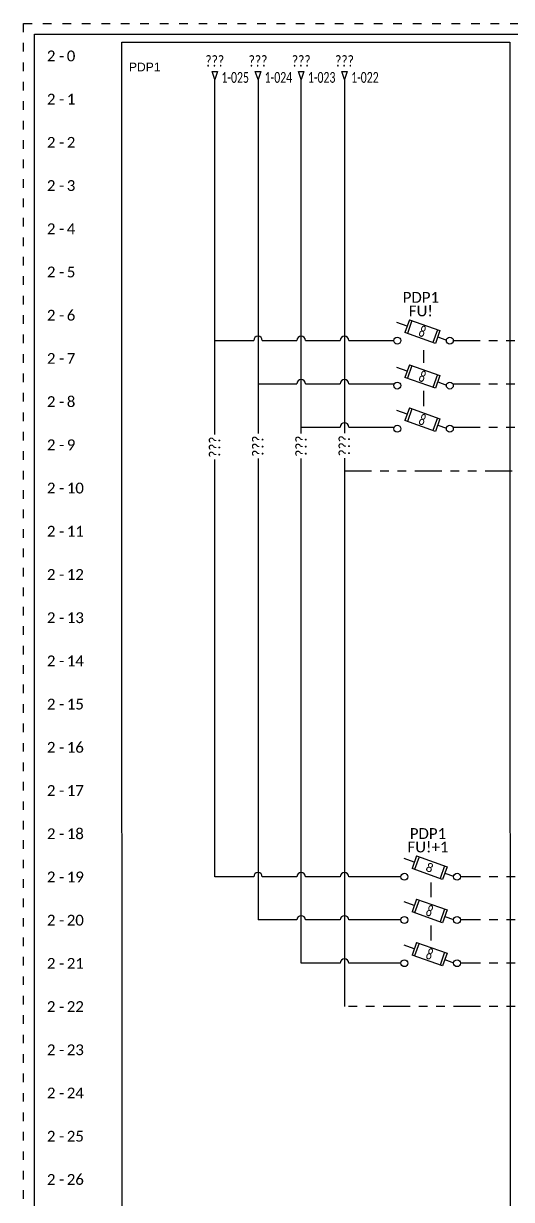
# Model space of a CAD drawing. Header units: inches. Extents: x -0.1 to 16.1, y -0.1 to 21.1.
# Drawn here: x -0.13 to 5.52, y 7.52 to 21.12 of the extents above; entities that cross this region are included whole.
import ezdxf
from ezdxf.enums import TextEntityAlignment as Align

# ---------------------------------------------------------------- set-up
doc = ezdxf.new("R2010")
doc.units = ezdxf.units.IN
doc.header["$MEASUREMENT"] = 0
doc.linetypes.add('DOT2', pattern=[0.125, 0, -0.125])
doc.linetypes.add('PHANTOM2', pattern=[1.25, 0.625, -0.125, 0.125, -0.125, 0.125, -0.125])
for name, color, linetype in [('BRN_8', 46, 'Continuous'), ('GRN_14', 76, 'Continuous'), ('LINK', 9, 'Continuous'), ('LOC', 8, 'Continuous'), ('MISC', 7, 'Continuous'), ('ORG_8', 30, 'Continuous'), ('SYMS', 7, 'Continuous'), ('TAGFIXED', 7, 'Continuous'), ('WIRENO', 72, 'Continuous'), ('WIREREF_DEST', 52, 'Continuous'), ('XREF', 7, 'Continuous'), ('YEL_8', 2, 'Continuous')]:
    doc.layers.add(name, color=color, linetype=linetype)
doc.layers.add('TITLEBLOCK_FRAME', color=7, linetype='DOT2', plot=False)
doc.styles.get("Standard").update_dxf_attribs({"font": 'arial.ttf'})
doc.styles.add('TB_BODY', font='arial.ttf')
doc.styles.add('WD', font='calibri.ttf')

# ---------------------------------------------------------------- blocks, each defined once
blk = doc.blocks.new('HA1D2')
blk.add_lwpolyline([(0, 0.094), (0.031, 0.094), (0, 0), (-0.031, 0.094), (0, 0.094)])
at = {"style": 'WD', "width": 0.8, "flags": 8}
blk.add_attdef('WIRENO', text='', height=0.125, dxfattribs=at).set_placement((0, 0.15), align=Align.CENTER)
at = {"style": 'WD', "flags": 1}
for tag, p in [('X8TERM01', (0, 0)), ('SIGCODE', (0.026, 0.066))]:
    blk.add_attdef(tag, p, '', height=0.01, dxfattribs=at)
at = {"style": 'WD', "width": 0.7}
for tag, p in [('XREF', (0.077, -0.037)), ('DESC1', (0.077, -0.206))]:
    blk.add_attdef(tag, p, '', height=0.125, dxfattribs=at)
blk = doc.blocks.new('HDS11FL')
for p, q in [((-0.19, 0.168), (-0.307, 0.21)), ((-0.163, 0.241), (-0.216, 0.094)), ((-0.134, 0.231), (-0.187, 0.084)), ((-0.163, 0.241), (0.19, 0.116)), ((0.137, -0.032), (-0.216, 0.094)), ((0.16, 0.126), (0.108, -0.021)), ((0.19, 0.116), (0.137, -0.032)), ((0.164, 0.042), (0.264, 0.006))]:
    blk.add_line(p, q)
at = {"linetype": 'Continuous'}
for centre in [(-0.304, 0), (0.304, 0)]:
    blk.add_circle(centre, 0.04, dxfattribs=at)
at = {"style": 'WD', "width": 0.7}
for tag, p in [('INST', (-0.031, 0.607)), ('LOC', (-0.031, 0.438))]:
    blk.add_attdef(tag, text='', height=0.125, dxfattribs=at).set_placement(p, align=Align.CENTER)
at = {"style": 'WD'}
for tag, p in [('X2LINK', (0, 0.406)), ('X8LINK', (0, -0.109))]:
    blk.add_attdef(tag, p, '', height=0.01, dxfattribs=at)
blk.add_attdef('TAG1', text='', height=0.125, dxfattribs=at).set_placement((-0.031, 0.281), align=Align.CENTER)
for tag, p, height, flags in [('FAMILY', (0.098, 0.264), 0.01, 9), ('CONTACT', (0.098, 0.187), 0.01, 9), ('X4TERM01', (-0.344, 0), 0.0125, 1), ('X1TERM02', (0.344, 0), 0.0125, 1)]:
    blk.add_attdef(tag, p, '', height=height, dxfattribs=dict(at, flags=flags))
at = {"style": 'WD', "width": 0.7}
blk.add_attdef('RATING1', text='', height=0.125, rotation=340.3798, dxfattribs=at).set_placement((-0.013, 0.105), align=Align.MIDDLE_CENTER)
at = {"linetype": 'Continuous', "style": 'WD', "flags": 9}
for tag, p in [('ASSYCODE', (0.126, 0.206)), ('MFG', (0.126, 0.228)), ('CAT', (0.126, 0.247))]:
    blk.add_attdef(tag, text='', height=0.01, dxfattribs=at).set_placement(p, align=Align.CENTER)
at = {"linetype": 'Continuous', "style": 'WD', "flags": 8}
blk.add_attdef('TERM01', text='', height=0.125, dxfattribs=at).set_placement((-0.406, -0.031), align=Align.TOP_RIGHT)
blk.add_attdef('TERM02', text='', height=0.125, dxfattribs=at).set_placement((0.406, -0.031), align=Align.TOP_LEFT)
blk = doc.blocks.new('HDS21FL')
for p, q in [((-0.19, 0.168), (-0.307, 0.21)), ((-0.163, 0.241), (-0.216, 0.094)), ((-0.134, 0.231), (-0.187, 0.084)), ((-0.163, 0.241), (0.19, 0.116)), ((0.137, -0.032), (-0.216, 0.094)), ((0.16, 0.126), (0.108, -0.021)), ((0.19, 0.116), (0.137, -0.032)), ((0.164, 0.042), (0.264, 0.006))]:
    blk.add_line(p, q)
at = {"linetype": 'Continuous'}
for centre in [(-0.304, 0), (0.304, 0)]:
    blk.add_circle(centre, 0.04, dxfattribs=at)
at = {"style": 'WD', "width": 0.7}
for tag, p in [('INST', (-0.031, 0.607)), ('LOC', (-0.031, 0.438))]:
    blk.add_attdef(tag, text='', height=0.125, dxfattribs=at).set_placement(p, align=Align.CENTER)
at = {"style": 'WD'}
blk.add_attdef('TAG2', text='', height=0.125, dxfattribs=at).set_placement((-0.031, 0.281), align=Align.CENTER)
for tag, p in [('X2LINK', (0, 0.264)), ('X8LINK', (0, -0.063))]:
    blk.add_attdef(tag, p, '', height=0.01, dxfattribs=at)
for tag, p, height, flags in [('FAMILY', (0.098, 0.264), 0.01, 9), ('CONTACT', (0.098, 0.24), 0.01, 9), ('X4TERM01', (-0.344, 0), 0.0125, 1), ('X1TERM02', (0.344, 0), 0.0125, 1)]:
    blk.add_attdef(tag, p, '', height=height, dxfattribs=dict(at, flags=flags))
at = {"style": 'WD', "width": 0.7}
blk.add_attdef('RATING1', text='', height=0.125, rotation=340.3798, dxfattribs=at).set_placement((-0.013, 0.105), align=Align.MIDDLE_CENTER)
at = {"linetype": 'Continuous', "style": 'WD', "flags": 8}
blk.add_attdef('TERM01', text='', height=0.125, dxfattribs=at).set_placement((-0.406, -0.031), align=Align.TOP_RIGHT)
blk.add_attdef('TERM02', text='', height=0.125, dxfattribs=at).set_placement((0.406, -0.031), align=Align.TOP_LEFT)
blk = doc.blocks.new('WD_WNV1')
at = {"style": 'WD', "width": 0.9}
blk.add_attdef('WIRENO', text='', height=0.125, rotation=90, dxfattribs=at).set_placement((0, 0), align=Align.MIDDLE_CENTER)
at = {"style": 'WD', "flags": 1}
for tag, p in [('X2TERM01', (0, 0.062)), ('X8TERM01', (0, -0.062))]:
    blk.add_attdef(tag, p, '', height=0.01, dxfattribs=at)
at = {"color": 7, "style": 'WD'}
for tag, p in [('X2_TINY_DOT_DONT_REMOVE', (0, 0.062)), ('X8_TINY_DOT_DONT_REMOVE', (0, -0.062))]:
    blk.add_attdef(tag, p, '', height=0.0001, dxfattribs=at)
at = {"style": 'WD', "flags": 1}
for tag, p in [('W01USER', (0.096, 0.077)), ('W02USER', (0.096, 0.069)), ('W03USER', (0.096, 0.062)), ('W04USER', (0.096, 0.054)), ('W05USER', (0.096, 0.046)), ('W06USER', (0.096, 0.038)), ('W07USER', (0.096, 0.03)), ('W08USER', (0.096, 0.023)), ('W09USER', (0.096, 0.015)), ('W10USER', (0.096, 0.007))]:
    blk.add_attdef(tag, text='', height=0.005, dxfattribs=at).set_placement(p, align=Align.CENTER)
blk = doc.blocks.new('WD_MLRH7')
at = {"style": 'WD'}
blk.add_attdef('WDCOPY_DASH', text='', height=0.125, dxfattribs=at).set_placement((-0.684, 0), align=Align.MIDDLE)
blk.add_attdef('SHEET', text='', height=0.125, dxfattribs=at).set_placement((-0.756, 0), align=Align.MIDDLE_RIGHT)
blk.add_attdef('RUNGFIRST', text='', height=0.125, dxfattribs=at).set_placement((-0.625, 0), align=Align.MIDDLE_LEFT)
at = {"style": 'WD', "flags": 1}
for tag, p in [('RUNGHORV', (-0.25, -0.127)), ('WIREMODE', (-0.25, -0.281)), ('RUNGDIST', (-0.25, -0.2)), ('RUNGCNT', (-0.25, -0.237)), ('RUNGINC', (-0.25, -0.163)), ('WIRE-START', (-0.25, -0.356)), ('WIRE-GSUF', (-0.25, -0.396)), ('WIREFMT', (-0.25, -0.321)), ('PH3SPACE', (-0.25, -0.437))]:
    blk.add_attdef(tag, text='', height=0.025, dxfattribs=at).set_placement(p, align=Align.RIGHT)
blk = doc.blocks.new('*U20')
at = {"color": 5}
for p, q in [((0, 21), (16, 21)), ((0, 0), (0, 21))]:
    blk.add_line(p, q, dxfattribs=at)
at = {"layer": 'TITLEBLOCK_FRAME'}
blk.add_lwpolyline([(-0.125, 21.125), (16.125, 21.125), (16.125, -0.125), (-0.125, -0.125)], close=True, dxfattribs=at)
blk.add_lwpolyline([(-0.125, 21.125), (16.125, 21.125), (16.125, -0.125), (-0.125, -0.125)], close=True, dxfattribs=at)
at = {"color": 7, "style": 'TB_BODY', "flags": 4}
for tag, p in [('N5', (7.597, 1.925)), ('N4', (7.597, 1.575)), ('N3', (7.597, 1.225)), ('N2', (7.597, 0.925)), ('N1', (7.597, 0.575)), ('PAGENO', (5.883, 0.167)), ('SHEETMAX', (6.824, 0.157))]:
    blk.add_attdef(tag, text='', height=0.14, dxfattribs=at).set_placement(p, align=Align.MIDDLE_CENTER)
for tag, height, p in [('DATE5', 0.14, (7.854, 1.925)), ('PAR5', 0.14, (9.104, 1.925)), ('DESCRIPTION5', 0.14, (9.661, 1.925)), ('TITLE1', 0.175, (0.091, 1.57)), ('DATE4', 0.14, (7.854, 1.575)), ('PAR4', 0.14, (9.104, 1.575)), ('DESCRIPTION4', 0.14, (9.661, 1.575)), ('TITLE2', 0.175, (0.091, 1.306)), ('AP.PAR', 0.14, (5.526, 1.365)), ('DATE3', 0.14, (7.854, 1.225)), ('PAR3', 0.14, (9.104, 1.225)), ('DESCRIPTION3', 0.14, (9.661, 1.225)), ('TITLE3', 0.175, (0.091, 1.041)), ('DATE2', 0.14, (7.854, 0.925)), ('PAR2', 0.14, (9.104, 0.925)), ('DESCRIPTION2', 0.14, (9.661, 0.925)), ('DESS.PAR', 0.14, (5.286, 0.642)), ('DATE1', 0.14, (7.854, 0.575)), ('PAR1', 0.14, (9.109, 0.575)), ('DESCRIPTION1', 0.14, (9.645, 0.575)), ('PRJCT', 0.14, (1.193, 0.167)), ('DATE', 0.14, (3.204, 0.179))]:
    blk.add_attdef(tag, text='', height=height, dxfattribs=at).set_placement(p, align=Align.MIDDLE_LEFT)

msp = doc.modelspace()

# ---------------------------------------------------------------- linework, layer by layer
at = {"color": 8, "ltscale": 0.5}
msp.add_lwpolyline([(1.011, 20.909), (5.497, 20.909), (5.503, 2.603), (1.017, 2.603)], close=True, dxfattribs=at)
at = {"layer": 'BRN_8', "ltscale": 0.5}
for p, q in [((2.086, 16.369), (2.086, 20.477)), ((2.086, 17.456), (2.536, 17.456)), ((2.636, 17.456), (3.036, 17.456)), ((3.136, 17.456), (3.536, 17.456)), ((3.636, 17.456), (4.156, 17.456)), ((2.086, 11.252), (2.086, 16.08)), ((2.536, 11.252), (2.086, 11.252)), ((3.036, 11.252), (2.636, 11.252)), ((3.536, 11.252), (3.136, 11.252)), ((4.239, 11.252), (3.636, 11.252))]:
    msp.add_line(p, q, dxfattribs=at)
at = {"layer": 'BRN_8', "linetype": 'PHANTOM2', "ltscale": 0.5}
for p, q in [((4.844, 17.456), (12.47, 17.456)), ((12.47, 11.252), (4.926, 11.252))]:
    msp.add_line(p, q, dxfattribs=at)
at = {"layer": 'BRN_8', "ltscale": 0.5}
for centre in [(2.586, 17.456), (3.086, 17.456), (3.586, 17.456), (2.586, 11.252), (3.086, 11.252), (3.586, 11.252)]:
    msp.add_arc(centre, 0.05, 0, 180, dxfattribs=at)
at = {"layer": 'GRN_14', "ltscale": 0.5}
for p, q in [((3.586, 20.477), (3.586, 16.386)), ((3.586, 16.097), (3.586, 9.752))]:
    msp.add_line(p, q, dxfattribs=at)
at = {"layer": 'GRN_14', "linetype": 'PHANTOM2', "ltscale": 0.5}
for p, q in [((3.586, 15.949), (12.47, 15.956)), ((12.47, 9.752), (3.586, 9.752))]:
    msp.add_line(p, q, dxfattribs=at)
at = {"layer": 'LINK', "ltscale": 0.5}
for points in [[(4.5, 17.347), (4.5, 17.199)], [(4.5, 16.873), (4.5, 16.699)], [(4.583, 11.185), (4.583, 11.016)], [(4.583, 10.69), (4.583, 10.516)]]:
    msp.add_lwpolyline(points, dxfattribs=at)
at = {"layer": 'ORG_8', "ltscale": 0.5}
for p, q in [((2.586, 20.477), (2.586, 16.38)), ((2.586, 16.956), (3.036, 16.956)), ((3.136, 16.956), (3.536, 16.956)), ((3.636, 16.956), (4.156, 16.956)), ((2.586, 16.091), (2.586, 10.752)), ((3.036, 10.752), (2.586, 10.752)), ((3.536, 10.752), (3.136, 10.752)), ((4.239, 10.752), (3.636, 10.752))]:
    msp.add_line(p, q, dxfattribs=at)
at = {"layer": 'ORG_8', "linetype": 'PHANTOM2', "ltscale": 0.5}
for p, q in [((4.844, 16.956), (12.47, 16.956)), ((12.47, 10.752), (4.926, 10.752))]:
    msp.add_line(p, q, dxfattribs=at)
at = {"layer": 'ORG_8', "ltscale": 0.5}
for centre in [(3.086, 16.956), (3.586, 16.956), (3.086, 10.752), (3.586, 10.752)]:
    msp.add_arc(centre, 0.05, 0, 180, dxfattribs=at)
at = {"layer": 'YEL_8', "ltscale": 0.5}
for p, q in [((3.086, 16.38), (3.086, 20.477)), ((3.086, 10.252), (3.086, 16.091)), ((3.536, 10.252), (3.086, 10.252)), ((4.239, 10.252), (3.636, 10.252))]:
    msp.add_line(p, q, dxfattribs=at)
at = {"layer": 'YEL_8'}
for p, q in [((3.086, 16.456), (3.536, 16.456)), ((3.636, 16.456), (4.156, 16.456))]:
    msp.add_line(p, q, dxfattribs=at)
at = {"layer": 'YEL_8', "linetype": 'PHANTOM2', "ltscale": 0.5}
for p, q in [((4.844, 16.456), (12.47, 16.456)), ((12.47, 10.252), (4.926, 10.252))]:
    msp.add_line(p, q, dxfattribs=at)
at = {"layer": 'YEL_8'}
msp.add_arc((3.586, 16.456), 0.05, 0, 180, dxfattribs=at)
at = {"layer": 'YEL_8', "ltscale": 0.5}
msp.add_arc((3.586, 10.252), 0.05, 0, 180, dxfattribs=at)

# ---------------------------------------------------------------- block references
at = {"ltscale": 0.5}
msp.add_blockref('*U20', (0, 0), dxfattribs=at)
msp.add_blockref('WD_MLRH7', (1, 20.75), dxfattribs=at).add_auto_attribs({'RUNGFIRST': '0', 'SHEET': '2', 'WDCOPY_DASH': '-'})
at = {"layer": 'SYMS', "ltscale": 0.5}
ref = msp.add_blockref('HA1D2', (2.086, 20.477), dxfattribs=at)
ref.add_attrib('WIRENO', '???', dxfattribs={"layer": 'WIREREF_DEST', "height": 0.125, "style": 'WD', "width": 0.8, "flags": 8}).set_placement((2.086, 20.627), align=Align.CENTER)
ref.add_attrib('XREF', '1-025', (2.163, 20.439), dxfattribs={"layer": 'XREF', "height": 0.125, "style": 'WD', "width": 0.7})
ref = msp.add_blockref('HA1D2', (2.586, 20.477), dxfattribs=at)
ref.add_attrib('WIRENO', '???', dxfattribs={"layer": 'WIREREF_DEST', "height": 0.125, "style": 'WD', "width": 0.8, "flags": 8}).set_placement((2.586, 20.627), align=Align.CENTER)
ref.add_attrib('XREF', '1-024', (2.663, 20.439), dxfattribs={"layer": 'XREF', "height": 0.125, "style": 'WD', "width": 0.7})
ref = msp.add_blockref('HA1D2', (3.086, 20.477), dxfattribs=at)
ref.add_attrib('WIRENO', '???', dxfattribs={"layer": 'WIREREF_DEST', "height": 0.125, "style": 'WD', "width": 0.8, "flags": 8}).set_placement((3.086, 20.627), align=Align.CENTER)
ref.add_attrib('XREF', '1-023', (3.163, 20.439), dxfattribs={"layer": 'XREF', "height": 0.125, "style": 'WD', "width": 0.7})
ref = msp.add_blockref('HA1D2', (3.586, 20.477), dxfattribs=at)
ref.add_attrib('WIRENO', '???', dxfattribs={"layer": 'WIREREF_DEST', "height": 0.125, "style": 'WD', "width": 0.8, "flags": 8}).set_placement((3.586, 20.627), align=Align.CENTER)
ref.add_attrib('XREF', '1-022', (3.663, 20.439), dxfattribs={"layer": 'XREF', "height": 0.125, "style": 'WD', "width": 0.7})
ref = msp.add_blockref('HDS11FL', (4.5, 17.456), dxfattribs=at)
ref.add_attrib('RATING1', '8', dxfattribs={"layer": 'MISC', "height": 0.125, "rotation": 340.3798, "style": 'WD', "width": 0.7}).set_placement((4.487, 17.561), align=Align.MIDDLE_CENTER)
ref.add_attrib('LOC', 'PDP1', dxfattribs={"layer": 'LOC', "height": 0.125, "style": 'WD'}).set_placement((4.469, 17.894), align=Align.CENTER)
ref.add_attrib('TAG1F', 'FU!', dxfattribs={"layer": 'TAGFIXED', "height": 0.125, "style": 'WD'}).set_placement((4.469, 17.737), align=Align.CENTER)
ref = msp.add_blockref('HDS21FL', (4.5, 16.936), dxfattribs=at)
ref.add_attrib('RATING1', '8', dxfattribs={"layer": 'MISC', "height": 0.125, "rotation": 340.3798, "style": 'WD', "width": 0.7}).set_placement((4.487, 17.04), align=Align.MIDDLE_CENTER)
ref = msp.add_blockref('HDS21FL', (4.5, 16.436), dxfattribs=at)
ref.add_attrib('RATING1', '8', dxfattribs={"layer": 'MISC', "height": 0.125, "rotation": 340.3798, "style": 'WD', "width": 0.7}).set_placement((4.487, 16.54), align=Align.MIDDLE_CENTER)
at = {"layer": 'SYMS'}
ref = msp.add_blockref('HDS11FL', (4.583, 11.252), dxfattribs=at)
ref.add_attrib('RATING1', '8', dxfattribs={"layer": 'MISC', "height": 0.1, "rotation": 340.3798, "style": 'WD'}).set_placement((4.57, 11.357), align=Align.MIDDLE_CENTER)
ref.add_attrib('LOC', 'PDP1', dxfattribs={"layer": 'LOC', "height": 0.125, "style": 'WD'}).set_placement((4.551, 11.69), align=Align.CENTER)
ref.add_attrib('TAG1F', 'FU!+1', dxfattribs={"layer": 'TAGFIXED', "height": 0.125, "style": 'WD'}).set_placement((4.551, 11.534), align=Align.CENTER)
at = {"layer": 'SYMS', "ltscale": 0.5}
ref = msp.add_blockref('HDS21FL', (4.583, 10.752), dxfattribs=at)
ref.add_attrib('RATING1', '8', dxfattribs={"layer": 'MISC', "height": 0.125, "rotation": 340.3798, "style": 'WD', "width": 0.7}).set_placement((4.57, 10.857), align=Align.MIDDLE_CENTER)
ref = msp.add_blockref('HDS21FL', (4.583, 10.252), dxfattribs=at)
ref.add_attrib('RATING1', '8', dxfattribs={"layer": 'MISC', "height": 0.125, "rotation": 340.3798, "style": 'WD', "width": 0.7}).set_placement((4.57, 10.357), align=Align.MIDDLE_CENTER)
at = {"layer": 'WIRENO', "ltscale": 0.5}
ref = msp.add_blockref('WD_WNV1', (2.086, 16.223), dxfattribs=at)
ref.add_attrib('X2_TINY_DOT_DONT_REMOVE', '.', (2.086, 16.369), dxfattribs={"layer": 'MISC', "color": 7, "height": 0.0001, "style": 'WD'})
ref.add_attrib('X8_TINY_DOT_DONT_REMOVE', '.', (2.086, 16.08), dxfattribs={"layer": 'MISC', "color": 7, "height": 0.0001, "style": 'WD'})
ref.add_attrib('WIRENO', '???', dxfattribs={"height": 0.125, "rotation": 90, "style": 'WD', "width": 0.9}).set_placement((2.086, 16.223), align=Align.MIDDLE_CENTER)
ref = msp.add_blockref('WD_WNV1', (2.586, 16.234), dxfattribs=at)
ref.add_attrib('X2_TINY_DOT_DONT_REMOVE', '.', (2.586, 16.38), dxfattribs={"layer": 'MISC', "color": 7, "height": 0.0001, "style": 'WD'})
ref.add_attrib('X8_TINY_DOT_DONT_REMOVE', '.', (2.586, 16.091), dxfattribs={"layer": 'MISC', "color": 7, "height": 0.0001, "style": 'WD'})
ref.add_attrib('WIRENO', '???', dxfattribs={"height": 0.125, "rotation": 90, "style": 'WD', "width": 0.9}).set_placement((2.586, 16.234), align=Align.MIDDLE_CENTER)
ref = msp.add_blockref('WD_WNV1', (3.086, 16.234), dxfattribs=at)
ref.add_attrib('X2_TINY_DOT_DONT_REMOVE', '.', (3.086, 16.38), dxfattribs={"layer": 'MISC', "color": 7, "height": 0.0001, "style": 'WD'})
ref.add_attrib('X8_TINY_DOT_DONT_REMOVE', '.', (3.086, 16.091), dxfattribs={"layer": 'MISC', "color": 7, "height": 0.0001, "style": 'WD'})
ref.add_attrib('WIRENO', '???', dxfattribs={"height": 0.125, "rotation": 90, "style": 'WD', "width": 0.9}).set_placement((3.086, 16.234), align=Align.MIDDLE_CENTER)
ref = msp.add_blockref('WD_WNV1', (3.586, 16.239), dxfattribs=at)
ref.add_attrib('X2_TINY_DOT_DONT_REMOVE', '.', (3.586, 16.386), dxfattribs={"layer": 'MISC', "color": 7, "height": 0.0001, "style": 'WD'})
ref.add_attrib('X8_TINY_DOT_DONT_REMOVE', '.', (3.586, 16.097), dxfattribs={"layer": 'MISC', "color": 7, "height": 0.0001, "style": 'WD'})
ref.add_attrib('WIRENO', '???', dxfattribs={"height": 0.125, "rotation": 90, "style": 'WD', "width": 0.9}).set_placement((3.586, 16.239), align=Align.MIDDLE_CENTER)

# ---------------------------------------------------------------- texts
at = {"ltscale": 0.5, "style": 'WD'}
for p in [(0.244, 20.25), (0.244, 19.75), (0.244, 19.25), (0.244, 18.75), (0.244, 18.25), (0.244, 17.75), (0.244, 17.25), (0.244, 16.75), (0.244, 16.25), (0.244, 15.75), (0.244, 15.25), (0.244, 14.75), (0.244, 14.25), (0.244, 13.75), (0.244, 13.25), (0.244, 12.75), (0.244, 12.25), (0.244, 11.75), (0.244, 11.25), (0.244, 10.75), (0.244, 10.25), (0.244, 9.75), (0.244, 9.25), (0.244, 8.75), (0.244, 8.25), (0.244, 7.75)]:
    msp.add_text('2', height=0.125, dxfattribs=at).set_placement(p, align=Align.MIDDLE_RIGHT)
for s, p in [('1', (0.375, 20.25)), ('2', (0.375, 19.75)), ('3', (0.375, 19.25)), ('4', (0.375, 18.75)), ('5', (0.375, 18.25)), ('6', (0.375, 17.75)), ('7', (0.375, 17.25)), ('8', (0.375, 16.75)), ('9', (0.375, 16.25)), ('10', (0.375, 15.75)), ('11', (0.375, 15.25)), ('12', (0.375, 14.75)), ('13', (0.375, 14.25)), ('14', (0.375, 13.75)), ('15', (0.375, 13.25)), ('16', (0.375, 12.75)), ('17', (0.375, 12.25)), ('18', (0.375, 11.75)), ('19', (0.375, 11.25)), ('20', (0.375, 10.75)), ('21', (0.375, 10.25)), ('22', (0.375, 9.75)), ('23', (0.375, 9.25)), ('24', (0.375, 8.75)), ('25', (0.375, 8.25)), ('26', (0.375, 7.75))]:
    msp.add_text(s, height=0.125, dxfattribs=at).set_placement(p, align=Align.MIDDLE_LEFT)
for p in [(0.316, 20.25), (0.316, 19.75), (0.316, 19.25), (0.316, 18.75), (0.316, 18.25), (0.316, 17.75), (0.316, 17.25), (0.316, 16.75), (0.316, 16.25), (0.316, 15.75), (0.316, 15.25), (0.316, 14.75), (0.316, 14.25), (0.316, 13.75), (0.316, 13.25), (0.316, 12.75), (0.316, 12.25), (0.316, 11.75), (0.316, 11.25), (0.316, 10.75), (0.316, 10.25), (0.316, 9.75), (0.316, 9.25), (0.316, 8.75), (0.316, 8.25), (0.316, 7.75)]:
    msp.add_text('-', height=0.125, dxfattribs=at).set_placement(p, align=Align.MIDDLE)
at = {"ltscale": 0.5, "insert": (1.094, 20.672), "char_height": 0.1, "attachment_point": 1}
msp.add_mtext_dynamic_manual_height_columns('PDP1', width=0.82397, gutter_width=0.5, heights=[-0.1], dxfattribs=at)

doc.saveas('drawing.dxf')
